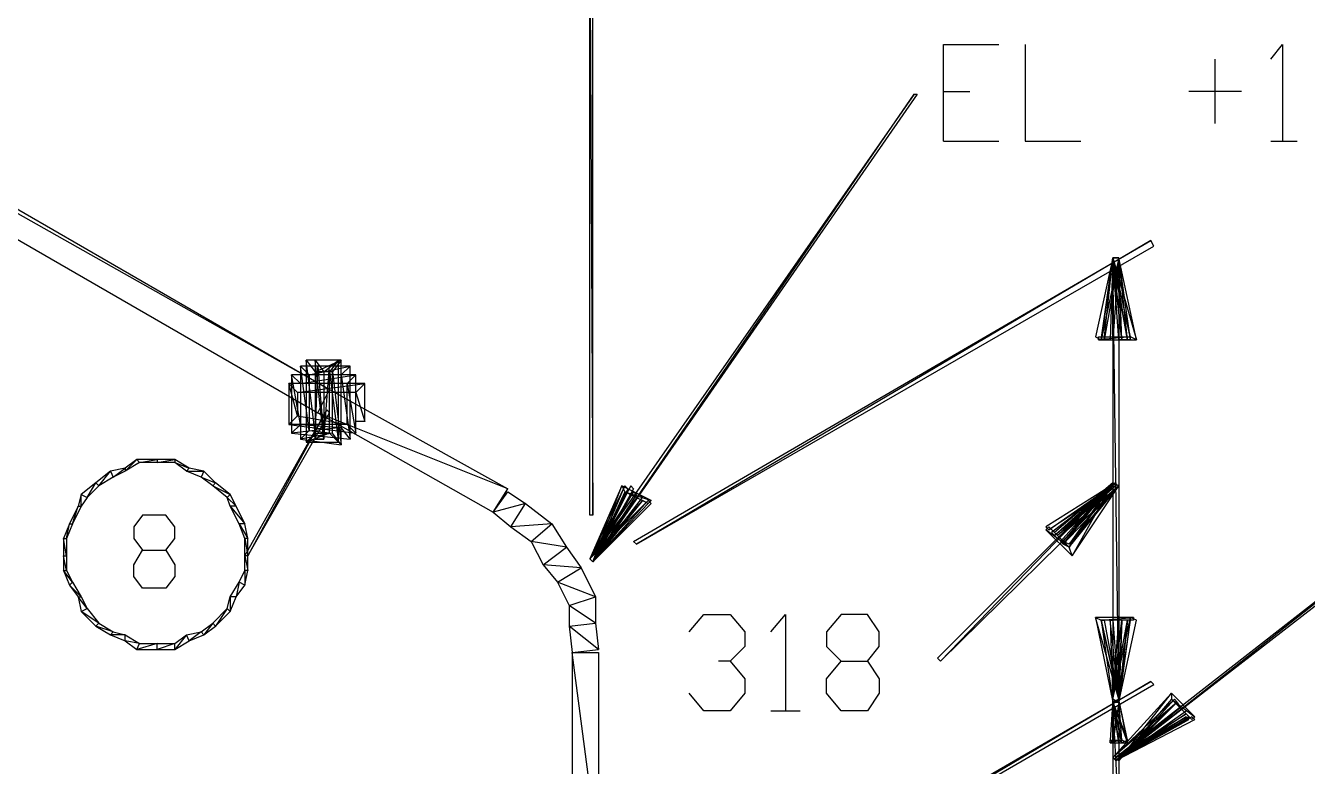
# Model space of a CAD drawing. Header units: millimetres. Extents: x 43 to 817, y 0 to 715.
# Drawn here: x 641.8 to 694.4, y 467.2 to 497.6 of the extents above; entities that cross this region are included whole.
import ezdxf

# ---------------------------------------------------------------- set-up
doc = ezdxf.new("R2010")
doc.units = ezdxf.units.MM
doc.layers.add('DIAGRAM', color=4, linetype='Continuous')

msp = doc.modelspace()

# ---------------------------------------------------------------- linework, layer by layer
at = {"layer": 'DIAGRAM'}
for p, q in [((561.4, 536.32), (654.28, 482.68)), ((654.28, 482.68), (560.8, 535.36)), ((560.8, 535.36), (653.8, 481.72)), ((654.28, 482.68), (560.8, 535.36)), ((664.96, 502.24), (665.08, 477.52)), ((664.96, 502.24), (665.08, 477.52)), ((664.96, 477.52), (664.96, 502.24)), ((665.08, 477.52), (665.08, 502.24)), ((679.48, 492.88), (679.48, 496.84)), ((679.48, 496.84), (681.76, 496.84)), ((682.84, 496.84), (682.84, 492.88)), ((692.92, 496.24), (693.4, 496.84)), ((693.4, 496.84), (693.4, 492.88)), ((690.64, 493.6), (690.64, 496.24)), ((678.28, 494.8), (664.96, 475.72)), ((665.08, 475.6), (678.28, 494.8)), ((665.08, 475.6), (678.28, 494.8)), ((678.4, 494.8), (665.08, 475.6)), ((678.28, 494.8), (678.4, 494.8)), ((679.48, 494.92), (680.56, 494.92)), ((691.72, 494.92), (689.56, 494.92)), ((679.48, 492.88), (681.76, 492.88)), ((682.84, 492.88), (685.12, 492.88)), ((692.92, 492.88), (694, 492.88)), ((666.76, 476.44), (688, 488.8)), ((688, 488.8), (666.88, 476.32)), ((688, 488.8), (666.88, 476.32)), ((666.88, 476.32), (688.12, 488.56)), ((688.12, 488.56), (688, 488.8)), ((686.44, 488.08), (685.72, 484.84)), ((685.96, 484.72), (686.44, 488.08)), ((685.96, 484.72), (686.44, 488.08)), ((686.68, 488.08), (685.96, 484.72)), ((686.44, 488.08), (685.96, 484.72)), ((686.08, 484.72), (686.44, 488.08)), ((686.08, 484.72), (686.44, 488.08)), ((686.68, 488.08), (686.08, 484.72)), ((686.44, 488.08), (686.32, 484.72)), ((686.44, 488.08), (686.32, 484.72)), ((686.44, 488.08), (686.68, 488.08)), ((686.68, 488.08), (686.44, 488.08)), ((686.44, 488.08), (687.4, 484.72)), ((686.44, 488.08), (687.4, 484.72)), ((687.16, 484.84), (686.44, 488.08)), ((686.44, 488.08), (686.68, 488.08)), ((686.68, 488.08), (686.44, 488.08)), ((686.44, 488.08), (687.16, 484.72)), ((686.44, 488.08), (687.16, 484.72)), ((687.04, 484.72), (686.44, 488.08)), ((686.44, 484.72), (686.44, 488.08)), ((686.44, 484.72), (686.44, 488.08)), ((686.44, 488.08), (686.68, 488.08)), ((686.68, 488.08), (686.44, 484.72)), ((686.68, 488.08), (686.44, 488.08)), ((686.44, 488.08), (687.04, 484.72)), ((686.44, 488.08), (687.04, 484.72)), ((686.8, 484.72), (686.44, 488.08)), ((686.44, 484.72), (686.44, 488.08)), ((686.44, 484.72), (686.44, 488.08)), ((686.44, 488.08), (686.68, 488.08)), ((686.68, 488.08), (686.44, 484.72)), ((686.68, 488.08), (686.44, 488.08)), ((686.44, 488.08), (686.8, 484.72)), ((686.44, 488.08), (686.8, 484.72)), ((686.68, 484.72), (686.44, 488.08)), ((686.68, 469.84), (686.44, 488.08)), ((686.44, 488.08), (686.44, 469.84)), ((686.68, 469.84), (686.44, 488.08)), ((686.44, 488.08), (686.68, 488.08)), ((687.4, 484.72), (686.68, 488.08)), ((687.16, 484.72), (686.68, 488.08)), ((687.04, 484.72), (686.68, 488.08)), ((686.8, 484.72), (686.68, 488.08)), ((686.68, 488.08), (686.68, 469.84)), ((685.72, 484.84), (685.96, 484.72)), ((687.16, 484.84), (685.84, 484.72)), ((687.16, 484.84), (685.84, 484.72)), ((685.84, 484.72), (685.84, 484.84)), ((685.84, 484.84), (687.16, 484.84)), ((685.84, 484.72), (687.4, 484.72)), ((685.96, 484.72), (686.08, 484.72)), ((686.32, 484.72), (686.44, 484.72)), ((686.32, 484.72), (686.44, 484.72)), ((686.8, 484.72), (686.68, 484.72)), ((687.04, 484.72), (686.8, 484.72)), ((687.16, 484.72), (687.04, 484.72)), ((687.4, 484.72), (687.16, 484.84)), ((687.4, 484.72), (687.16, 484.84)), ((653.44, 481), (653.08, 483.64)), ((653.08, 483.64), (653.08, 480.64)), ((653.44, 481), (653.08, 483.64)), ((653.08, 483.64), (653.44, 483.28)), ((653.08, 483.64), (653.44, 483.28)), ((655.12, 483.64), (653.08, 483.64)), ((653.68, 480.88), (653.32, 483.88)), ((653.32, 483.88), (653.32, 480.52)), ((653.68, 480.88), (653.32, 483.88)), ((653.32, 483.88), (653.68, 483.4)), ((653.32, 483.88), (653.68, 483.4)), ((654.76, 483.88), (653.32, 483.88)), ((653.44, 483.28), (655.12, 483.64)), ((653.44, 483.28), (655.12, 483.64)), ((654.04, 480.64), (653.68, 483.88)), ((653.68, 483.88), (653.68, 480.64)), ((654.04, 480.64), (653.68, 483.88)), ((653.68, 483.88), (654.04, 483.4)), ((653.68, 483.88), (654.04, 483.4)), ((654.64, 483.88), (653.68, 483.88)), ((653.68, 483.4), (654.76, 483.88)), ((653.68, 483.4), (654.76, 483.88)), ((653.68, 480.64), (653.8, 483.64)), ((654.28, 483.64), (653.8, 483.64)), ((653.8, 483.64), (654.04, 480.64)), ((653.8, 483.64), (654.04, 480.64)), ((654.04, 483.4), (654.64, 483.88)), ((654.04, 483.4), (654.64, 483.88)), ((654.04, 480.64), (654.28, 483.64)), ((654.64, 483.88), (654.28, 483.4)), ((654.64, 483.88), (654.28, 483.4)), ((654.76, 483.88), (654.4, 483.4)), ((654.76, 483.88), (654.4, 483.4)), ((654.64, 480.52), (654.64, 483.88)), ((654.76, 480.4), (654.76, 483.88)), ((655.12, 483.64), (654.76, 483.28)), ((655.12, 483.64), (654.76, 483.28)), ((655.12, 480.64), (655.12, 483.64)), ((653.08, 481.24), (652.72, 483.28)), ((652.72, 483.28), (652.72, 480.88)), ((653.08, 481.24), (652.72, 483.28)), ((652.72, 483.28), (653.08, 482.92)), ((652.72, 483.28), (653.08, 482.92)), ((655.36, 483.28), (652.72, 483.28)), ((653.08, 482.92), (655.36, 483.28)), ((653.08, 482.92), (655.36, 483.28)), ((653.44, 483.28), (653.44, 481)), ((654.76, 483.28), (653.44, 483.28)), ((653.68, 483.4), (653.68, 480.88)), ((654.4, 483.4), (653.68, 483.4)), ((654.04, 483.4), (654.04, 480.64)), ((654.28, 483.4), (654.04, 483.4)), ((654.28, 483.4), (654.64, 480.52)), ((654.28, 483.4), (654.64, 480.52)), ((654.28, 480.88), (654.28, 483.4)), ((654.4, 483.4), (654.76, 480.4)), ((654.4, 483.4), (654.76, 480.4)), ((654.4, 480.88), (654.4, 483.4)), ((654.76, 483.28), (655.12, 480.64)), ((654.76, 483.28), (655.12, 480.64)), ((654.76, 481.12), (654.76, 483.28)), ((655.36, 483.28), (655, 482.92)), ((655.36, 483.28), (655, 482.92)), ((655.36, 480.88), (655.36, 483.28)), ((652.96, 481.6), (652.6, 482.92)), ((652.6, 482.92), (652.6, 481.24)), ((652.96, 481.6), (652.6, 482.92)), ((652.6, 482.92), (652.96, 482.56)), ((652.6, 482.92), (652.96, 482.56)), ((655.72, 482.92), (652.6, 482.92)), ((652.96, 482.56), (655.72, 482.92)), ((652.96, 482.56), (655.72, 482.92)), ((652.96, 482.56), (652.96, 481.6)), ((655.36, 482.56), (652.96, 482.56)), ((653.08, 482.92), (653.08, 481.24)), ((655, 482.92), (653.08, 482.92)), ((653.8, 481.72), (654.28, 482.68)), ((653.8, 481.72), (654.28, 482.68)), ((654.28, 482.68), (661.6, 478.6)), ((655, 482.92), (655.36, 480.88)), ((655, 482.92), (655.36, 480.88)), ((655, 481.24), (655, 482.92)), ((655.72, 482.92), (655.36, 482.56)), ((655.72, 482.92), (655.36, 482.56)), ((655.36, 482.56), (655.72, 481.36)), ((655.36, 482.56), (655.72, 481.36)), ((655.36, 481.36), (655.36, 482.56)), ((655.72, 481.36), (655.72, 482.92)), ((650.8, 475.84), (654.16, 481.84)), ((654.16, 481.84), (650.92, 475.84)), ((654.16, 481.84), (650.92, 475.84)), ((650.92, 475.84), (654.28, 481.72)), ((652.6, 481.24), (652.96, 481.6)), ((652.6, 481.24), (652.96, 481.6)), ((652.96, 481.6), (655, 481.24)), ((661.6, 478.6), (653.8, 481.72)), ((653.8, 481.72), (661, 477.64)), ((661.6, 478.6), (653.8, 481.72)), ((654.28, 481.72), (654.16, 481.84)), ((655, 481.24), (652.6, 481.24)), ((652.6, 481.24), (655.36, 480.88)), ((655, 481.24), (652.6, 481.24)), ((652.72, 480.88), (653.08, 481.24)), ((652.72, 480.88), (653.08, 481.24)), ((654.76, 481.12), (652.72, 480.88)), ((654.76, 481.12), (652.72, 480.88)), ((653.08, 481.24), (654.76, 481.12)), ((653.08, 480.64), (653.44, 481)), ((653.08, 480.64), (653.44, 481)), ((653.44, 481), (654.4, 480.88)), ((655.12, 480.64), (654.76, 481.12)), ((655.12, 480.64), (654.76, 481.12)), ((655.36, 480.88), (655, 481.24)), ((655.36, 480.88), (655, 481.24)), ((655.72, 481.36), (655.36, 481.36)), ((652.72, 480.88), (655.12, 480.64)), ((654.4, 480.88), (653.08, 480.64)), ((654.4, 480.88), (653.08, 480.64)), ((653.08, 480.64), (654.76, 480.4)), ((654.28, 480.88), (653.32, 480.52)), ((654.28, 480.88), (653.32, 480.52)), ((653.32, 480.52), (653.68, 480.88)), ((653.32, 480.52), (653.68, 480.88)), ((653.32, 480.52), (654.64, 480.52)), ((653.68, 480.88), (654.28, 480.88)), ((654.04, 480.64), (653.68, 480.64)), ((653.68, 480.64), (654.04, 480.64)), ((654.64, 480.52), (654.28, 480.88)), ((654.64, 480.52), (654.28, 480.88)), ((654.76, 480.4), (654.4, 480.88)), ((654.76, 480.4), (654.4, 480.88)), ((645.88, 479.44), (645.28, 479.32)), ((645.4, 479.08), (645.88, 479.44)), ((645.4, 479.08), (645.88, 479.44)), ((645.88, 479.32), (646.36, 479.8)), ((646.36, 479.8), (645.88, 479.44)), ((645.88, 479.32), (646.36, 479.8)), ((646.48, 479.68), (645.88, 479.32)), ((645.88, 479.44), (645.88, 479.32)), ((645.88, 479.44), (645.88, 479.32)), ((646.36, 479.8), (646.48, 479.68)), ((647.2, 479.8), (646.36, 479.8)), ((646.36, 479.8), (646.48, 479.68)), ((646.48, 479.68), (647.2, 479.8)), ((646.48, 479.68), (647.2, 479.8)), ((647.2, 479.68), (646.48, 479.68)), ((647.2, 479.8), (647.2, 479.68)), ((647.2, 479.8), (647.2, 479.68)), ((647.2, 479.68), (647.92, 479.8)), ((647.92, 479.8), (647.2, 479.8)), ((647.2, 479.68), (647.92, 479.8)), ((647.92, 479.68), (647.2, 479.68)), ((647.92, 479.8), (647.92, 479.68)), ((647.92, 479.8), (647.92, 479.68)), ((648.52, 479.44), (647.92, 479.8)), ((647.92, 479.68), (648.52, 479.44)), ((647.92, 479.68), (648.52, 479.44)), ((648.4, 479.32), (647.92, 479.68)), ((648.52, 479.44), (648.4, 479.32)), ((648.52, 479.44), (648.4, 479.32)), ((649.12, 479.32), (648.52, 479.44)), ((645.28, 479.32), (644.68, 478.84)), ((644.8, 478.72), (645.28, 479.32)), ((644.8, 478.72), (645.28, 479.32)), ((645.4, 479.08), (644.8, 478.72)), ((645.28, 479.32), (645.4, 479.08)), ((645.28, 479.32), (645.4, 479.08)), ((645.88, 479.32), (645.4, 479.08)), ((648.4, 479.32), (649.12, 479.32)), ((648.4, 479.32), (649.12, 479.32)), ((649, 479.08), (648.4, 479.32)), ((649.12, 479.32), (649, 479.08)), ((649.12, 479.32), (649, 479.08)), ((649, 479.08), (649.6, 478.84)), ((649, 479.08), (649.6, 478.84)), ((649.48, 478.72), (649, 479.08)), ((649.6, 478.84), (649.12, 479.32)), ((644.08, 478.36), (643.96, 477.88)), ((644.68, 478.84), (644.08, 478.36)), ((644.08, 477.88), (644.08, 478.36)), ((644.08, 477.88), (644.08, 478.36)), ((644.08, 478.36), (644.32, 478.24)), ((644.08, 478.36), (644.32, 478.24)), ((644.32, 478.24), (644.68, 478.84)), ((644.32, 478.24), (644.68, 478.84)), ((644.8, 478.72), (644.32, 478.24)), ((644.68, 478.84), (644.8, 478.72)), ((644.68, 478.84), (644.8, 478.72)), ((649.6, 478.84), (649.48, 478.72)), ((649.6, 478.84), (649.48, 478.72)), ((649.48, 478.72), (650.2, 478.36)), ((649.48, 478.72), (650.2, 478.36)), ((650.08, 478.24), (649.48, 478.72)), ((650.2, 478.36), (649.6, 478.84)), ((650.2, 478.36), (650.08, 478.24)), ((650.2, 478.36), (650.08, 478.24)), ((650.44, 477.88), (650.2, 478.36)), ((661, 477.64), (661.6, 478.6)), ((661, 477.64), (661.6, 478.48)), ((661.6, 478.48), (662.32, 478)), ((666.28, 478.72), (664.96, 475.72)), ((666.4, 478.72), (664.96, 475.72)), ((666.64, 478.72), (664.96, 475.72)), ((666.76, 478.48), (664.96, 475.72)), ((664.96, 475.72), (667, 478.36)), ((665.08, 475.6), (666.28, 478.72)), ((665.08, 475.6), (666.28, 478.72)), ((665.08, 475.6), (666.4, 478.72)), ((665.08, 475.6), (666.4, 478.72)), ((665.08, 475.6), (666.64, 478.72)), ((665.08, 475.6), (666.64, 478.72)), ((666.52, 478.6), (665.08, 475.6)), ((666.76, 478.6), (665.08, 475.6)), ((666.4, 478.48), (665.08, 475.6)), ((665.08, 475.6), (666.76, 478.48)), ((665.08, 475.6), (666.76, 478.48)), ((667, 478.36), (665.08, 475.6)), ((667, 478.36), (665.08, 475.6)), ((666.88, 478.36), (665.08, 475.6)), ((666.28, 478.72), (666.4, 478.48)), ((666.28, 478.72), (666.4, 478.48)), ((667.48, 478.12), (666.28, 478.72)), ((666.4, 478.72), (666.52, 478.6)), ((666.4, 478.48), (667.48, 478.12)), ((666.4, 478.48), (667.48, 478.12)), ((667.36, 478), (666.4, 478.48)), ((666.64, 478.72), (666.76, 478.6)), ((666.76, 478.48), (666.88, 478.36)), ((667.12, 478.24), (667, 478.36)), ((679.24, 471.64), (686.44, 478.84)), ((686.44, 478.84), (679.36, 471.52)), ((686.44, 478.84), (679.36, 471.52)), ((679.36, 471.52), (686.68, 478.72)), ((686.56, 478.84), (683.68, 477.04)), ((683.8, 476.92), (686.56, 478.84)), ((683.8, 476.92), (686.56, 478.84)), ((686.56, 478.72), (683.8, 476.92)), ((686.56, 478.84), (683.92, 476.8)), ((684.04, 476.68), (686.56, 478.84)), ((684.04, 476.68), (686.56, 478.84)), ((686.44, 478.84), (684.04, 476.8)), ((686.44, 478.84), (684.04, 476.68)), ((686.56, 478.72), (684.04, 476.68)), ((684.16, 476.68), (686.44, 478.84)), ((684.16, 476.68), (686.44, 478.84)), ((684.16, 476.56), (686.44, 478.84)), ((684.16, 476.56), (686.44, 478.84)), ((686.56, 478.72), (684.16, 476.68)), ((686.68, 478.72), (684.16, 476.56)), ((684.28, 476.44), (686.44, 478.84)), ((684.4, 476.32), (686.44, 478.84)), ((684.4, 476.44), (686.44, 478.84)), ((686.44, 478.84), (684.4, 476.32)), ((686.44, 478.84), (684.4, 476.32)), ((684.4, 476.32), (686.68, 478.72)), ((684.64, 476.2), (686.44, 478.84)), ((686.44, 478.84), (684.64, 476.2)), ((686.44, 478.84), (684.64, 476.2)), ((686.44, 478.84), (684.64, 476.32)), ((686.44, 478.84), (684.64, 476.32)), ((684.64, 476.2), (686.68, 478.72)), ((684.64, 476.32), (686.68, 478.72)), ((686.44, 478.84), (684.76, 475.84)), ((686.44, 478.84), (684.76, 475.84)), ((684.76, 475.84), (686.68, 478.72)), ((686.68, 478.72), (686.44, 478.84)), ((686.68, 478.72), (686.44, 478.84)), ((686.44, 478.84), (686.56, 478.72)), ((686.68, 478.72), (686.44, 478.84)), ((686.44, 478.84), (686.68, 478.72)), ((686.68, 478.72), (686.44, 478.84)), ((686.68, 478.72), (686.44, 478.84)), ((686.56, 478.84), (686.56, 478.72)), ((686.56, 478.84), (686.56, 478.72)), ((686.56, 467.44), (700.84, 478.72)), ((700.84, 478.72), (686.56, 467.56)), ((686.56, 467.44), (700.84, 478.72)), ((700.96, 478.6), (686.56, 467.44)), ((643.96, 477.88), (643.6, 477.16)), ((643.72, 477.16), (643.96, 477.88)), ((643.72, 477.16), (643.96, 477.88)), ((644.08, 477.88), (643.72, 477.16)), ((643.96, 477.88), (644.08, 477.88)), ((643.96, 477.88), (644.08, 477.88)), ((644.32, 478.24), (644.08, 477.88)), ((650.08, 478.24), (650.44, 477.88)), ((650.08, 478.24), (650.44, 477.88)), ((650.2, 477.88), (650.08, 478.24)), ((650.44, 477.88), (650.2, 477.88)), ((650.44, 477.88), (650.2, 477.88)), ((650.2, 477.88), (650.8, 477.16)), ((650.2, 477.88), (650.8, 477.16)), ((650.56, 477.16), (650.2, 477.88)), ((650.8, 477.16), (650.44, 477.88)), ((662.32, 478), (661, 477.64)), ((662.32, 478), (661, 477.64)), ((661.72, 477.04), (662.32, 478)), ((661.72, 477.04), (662.32, 478)), ((662.32, 478), (663.4, 477.16)), ((664.96, 475.72), (667.36, 478.12)), ((664.96, 475.72), (667.36, 478.12)), ((664.96, 475.72), (667.12, 478.12)), ((665.08, 475.6), (667.12, 478.24)), ((667.36, 478.12), (665.08, 475.6)), ((667.36, 478.12), (665.08, 475.6)), ((667.36, 478.12), (665.08, 475.6)), ((667.36, 478.12), (665.08, 475.6)), ((667.12, 478.12), (665.08, 475.6)), ((667.12, 478.12), (665.08, 475.6)), ((665.08, 475.6), (667.48, 478)), ((665.08, 475.6), (667.48, 478)), ((665.08, 475.6), (667.36, 478)), ((667.36, 478), (667.12, 478.12)), ((667.48, 478), (667.36, 478.12)), ((667.48, 478.12), (667.36, 478)), ((667.48, 478), (667.36, 478.12)), ((646.6, 477.52), (646.24, 477.04)), ((647.56, 477.52), (646.6, 477.52)), ((647.92, 477.04), (647.56, 477.52)), ((661, 477.64), (661.72, 477.04)), ((665.08, 477.52), (664.96, 477.52)), ((643.6, 477.16), (643.36, 476.56)), ((643.48, 476.56), (643.6, 477.16)), ((643.48, 476.56), (643.6, 477.16)), ((643.72, 477.16), (643.48, 476.56)), ((643.6, 477.16), (643.72, 477.16)), ((643.6, 477.16), (643.72, 477.16)), ((646.24, 477.04), (646.24, 476.56)), ((647.92, 476.56), (647.92, 477.04)), ((650.8, 477.16), (650.56, 477.16)), ((650.8, 477.16), (650.56, 477.16)), ((650.56, 477.16), (650.92, 476.56)), ((650.56, 477.16), (650.92, 476.56)), ((650.8, 476.56), (650.56, 477.16)), ((650.92, 476.56), (650.8, 477.16)), ((663.4, 477.16), (661.72, 477.04)), ((663.4, 477.16), (661.72, 477.04)), ((661.72, 477.04), (662.56, 476.44)), ((662.56, 476.44), (663.4, 477.16)), ((662.56, 476.44), (663.4, 477.16)), ((663.4, 477.16), (664, 476.2)), ((683.68, 477.04), (683.8, 476.92)), ((683.68, 476.92), (683.8, 477.04)), ((684.64, 476.2), (683.68, 476.92)), ((683.68, 476.92), (684.76, 475.84)), ((684.64, 476.2), (683.68, 476.92)), ((683.8, 477.04), (684.64, 476.2)), ((683.92, 476.8), (684.04, 476.68)), ((684.04, 476.8), (684.16, 476.68)), ((643.48, 475.84), (643.36, 476.56)), ((643.36, 476.56), (643.36, 475.84)), ((643.48, 475.84), (643.36, 476.56)), ((643.36, 476.56), (643.48, 476.56)), ((643.36, 476.56), (643.48, 476.56)), ((643.48, 476.56), (643.48, 475.84)), ((646.24, 476.56), (646.6, 476.08)), ((647.56, 476.08), (647.92, 476.56)), ((650.92, 476.56), (650.8, 476.56)), ((650.92, 476.56), (650.8, 476.56)), ((650.8, 476.56), (650.92, 475.84)), ((650.8, 476.56), (650.92, 475.84)), ((650.8, 475.84), (650.8, 476.56)), ((650.92, 475.84), (650.92, 476.56)), ((664, 476.2), (662.56, 476.44)), ((662.56, 476.44), (663.04, 475.48)), ((664, 476.2), (662.56, 476.44)), ((666.88, 476.32), (666.76, 476.44)), ((684.04, 476.68), (684.16, 476.56)), ((684.4, 476.32), (684.28, 476.44)), ((684.64, 476.32), (684.4, 476.44)), ((684.64, 476.2), (684.4, 476.32)), ((643.48, 475.24), (643.36, 475.84)), ((643.36, 475.84), (643.36, 475.24)), ((643.48, 475.24), (643.36, 475.84)), ((643.36, 475.84), (643.48, 475.84)), ((643.36, 475.84), (643.48, 475.84)), ((643.48, 475.84), (643.48, 475.24)), ((646.24, 475.48), (646.6, 476.08)), ((646.6, 476.08), (647.56, 476.08)), ((647.56, 476.08), (647.92, 475.48)), ((650.92, 475.84), (650.8, 475.84)), ((650.92, 475.84), (650.8, 475.84)), ((650.92, 475.84), (650.8, 475.84)), ((650.8, 475.84), (650.92, 475.24)), ((650.8, 475.84), (650.92, 475.24)), ((650.8, 475.24), (650.8, 475.84)), ((650.92, 475.24), (650.92, 475.84)), ((663.04, 475.48), (664, 476.2)), ((663.04, 475.48), (664, 476.2)), ((664, 476.2), (664.6, 475.36)), ((665.08, 475.6), (664.96, 475.72)), ((664.96, 475.72), (665.08, 475.6)), ((665.08, 475.6), (664.96, 475.72)), ((664.96, 475.72), (665.08, 475.6)), ((665.08, 475.6), (664.96, 475.72)), ((664.96, 475.72), (665.08, 475.6)), ((665.08, 475.6), (664.96, 475.72)), ((664.96, 475.72), (665.08, 475.6)), ((664.96, 475.72), (665.08, 475.6)), ((684.76, 475.84), (684.64, 476.2)), ((684.76, 475.84), (684.64, 476.2)), ((643.72, 474.76), (643.36, 475.24)), ((643.36, 475.24), (643.6, 474.64)), ((643.72, 474.76), (643.36, 475.24)), ((643.36, 475.24), (643.48, 475.24)), ((643.36, 475.24), (643.48, 475.24)), ((643.48, 475.24), (643.72, 474.76)), ((646.24, 475), (646.24, 475.48)), ((647.92, 475.48), (647.92, 475)), ((650.56, 474.76), (650.8, 475.24)), ((650.92, 475.24), (650.8, 475.24)), ((650.92, 475.24), (650.8, 475.24)), ((650.8, 475.24), (650.8, 474.64)), ((650.8, 474.64), (650.92, 475.24)), ((650.8, 475.24), (650.8, 474.64)), ((664.6, 475.36), (663.04, 475.48)), ((663.04, 475.48), (663.64, 474.76)), ((664.6, 475.36), (663.04, 475.48)), ((663.64, 474.76), (664.6, 475.36)), ((663.64, 474.76), (664.6, 475.36)), ((664.6, 475.36), (665.2, 474.16)), ((643.6, 474.64), (643.72, 474.76)), ((643.6, 474.64), (643.72, 474.76)), ((644.08, 474.16), (643.6, 474.64)), ((643.6, 474.64), (643.96, 474.16)), ((644.08, 474.16), (643.6, 474.64)), ((643.72, 474.76), (644.08, 474.16)), ((646.6, 474.52), (646.24, 475)), ((647.92, 475), (647.56, 474.52)), ((650.2, 474.16), (650.56, 474.76)), ((650.56, 474.76), (650.44, 474.16)), ((650.56, 474.76), (650.44, 474.16)), ((650.44, 474.16), (650.8, 474.64)), ((650.8, 474.64), (650.56, 474.76)), ((650.8, 474.64), (650.56, 474.76)), ((665.2, 474.16), (663.64, 474.76)), ((663.64, 474.76), (664.12, 473.8)), ((665.2, 474.16), (663.64, 474.76)), ((644.32, 473.68), (643.96, 474.16)), ((643.96, 474.16), (644.08, 473.56)), ((644.32, 473.68), (643.96, 474.16)), ((643.96, 474.16), (644.08, 474.16)), ((643.96, 474.16), (644.08, 474.16)), ((644.08, 474.16), (644.32, 473.68)), ((647.56, 474.52), (646.6, 474.52)), ((650.08, 473.68), (650.2, 474.16)), ((650.44, 474.16), (650.2, 474.16)), ((650.44, 474.16), (650.2, 474.16)), ((650.2, 474.16), (650.2, 473.56)), ((650.2, 473.56), (650.44, 474.16)), ((650.2, 474.16), (650.2, 473.56)), ((664.12, 473.8), (665.2, 474.16)), ((664.12, 473.8), (665.2, 474.16)), ((665.2, 474.16), (665.2, 473.08)), ((644.08, 473.56), (644.32, 473.68)), ((644.08, 473.56), (644.32, 473.68)), ((644.32, 473.68), (644.8, 473.08)), ((649.48, 473.08), (650.08, 473.68)), ((650.08, 473.68), (649.6, 472.96)), ((650.08, 473.68), (649.6, 472.96)), ((650.2, 473.56), (650.08, 473.68)), ((650.2, 473.56), (650.08, 473.68)), ((665.2, 473.08), (664.12, 473.8)), ((664.12, 473.8), (664.12, 472.96)), ((665.2, 473.08), (664.12, 473.8)), ((644.8, 473.08), (644.08, 473.56)), ((644.08, 473.56), (644.68, 472.96)), ((644.8, 473.08), (644.08, 473.56)), ((644.68, 472.96), (644.8, 473.08)), ((644.68, 472.96), (644.8, 473.08)), ((644.8, 473.08), (645.4, 472.72)), ((649, 472.72), (649.48, 473.08)), ((649.48, 473.08), (649.12, 472.6)), ((649.48, 473.08), (649.12, 472.6)), ((649.6, 472.96), (649.48, 473.08)), ((649.6, 472.96), (649.48, 473.08)), ((649.6, 472.96), (650.2, 473.56)), ((664.12, 472.96), (665.2, 473.08)), ((664.12, 472.96), (665.2, 473.08)), ((665.2, 473.08), (665.32, 472)), ((669.04, 472.72), (669.64, 473.44)), ((669.64, 473.44), (670.72, 473.44)), ((670.72, 473.44), (671.32, 472.72)), ((672.4, 472.72), (673, 473.44)), ((673, 473.44), (673, 469.48)), ((675.28, 473.44), (674.68, 472.72)), ((676.36, 473.44), (675.28, 473.44)), ((676.84, 472.72), (676.36, 473.44)), ((686.68, 469.96), (685.72, 473.32)), ((685.72, 473.32), (686.44, 469.84)), ((686.68, 469.96), (685.72, 473.32)), ((685.72, 473.32), (685.96, 473.2)), ((685.72, 473.32), (685.96, 473.2)), ((687.28, 473.32), (685.72, 473.32)), ((685.96, 473.2), (687.28, 473.32)), ((685.96, 473.2), (687.28, 473.32)), ((685.96, 473.2), (686.68, 469.96)), ((687.28, 473.2), (685.96, 473.2)), ((686.68, 469.96), (685.96, 473.2)), ((685.96, 473.2), (686.44, 469.84)), ((686.68, 469.96), (685.96, 473.2)), ((685.96, 473.2), (686.08, 473.2)), ((686.08, 473.2), (686.68, 469.96)), ((686.68, 469.96), (686.32, 473.2)), ((686.32, 473.2), (686.44, 469.84)), ((686.68, 469.96), (686.32, 473.2)), ((686.32, 473.2), (686.44, 473.2)), ((686.68, 469.96), (686.32, 473.2)), ((686.32, 473.2), (686.44, 469.84)), ((686.68, 469.96), (686.32, 473.2)), ((686.32, 473.2), (686.44, 473.2)), ((686.44, 469.96), (687.16, 473.32)), ((686.44, 469.96), (687.04, 473.2)), ((686.44, 469.96), (686.8, 473.2)), ((686.44, 473.2), (686.68, 469.96)), ((686.44, 469.96), (686.68, 473.2)), ((686.44, 473.2), (686.68, 469.96)), ((687.16, 473.32), (686.68, 469.84)), ((687.16, 473.32), (686.68, 469.84)), ((686.68, 469.84), (687.4, 473.2)), ((687.04, 473.2), (686.68, 469.84)), ((686.68, 469.84), (687.16, 473.2)), ((687.04, 473.2), (686.68, 469.84)), ((686.8, 473.2), (686.68, 469.84)), ((686.68, 469.84), (687.04, 473.2)), ((686.8, 473.2), (686.68, 469.84)), ((686.8, 473.2), (686.68, 473.2)), ((686.68, 473.2), (686.68, 469.84)), ((686.68, 469.84), (686.8, 473.2)), ((686.68, 473.2), (686.68, 469.84)), ((687.04, 473.2), (686.8, 473.2)), ((687.16, 473.2), (687.04, 473.2)), ((687.4, 473.2), (687.16, 473.32)), ((687.28, 473.32), (687.28, 473.2)), ((645.4, 472.72), (644.68, 472.96)), ((644.68, 472.96), (645.28, 472.6)), ((645.4, 472.72), (644.68, 472.96)), ((645.28, 472.6), (645.4, 472.72)), ((645.28, 472.6), (645.4, 472.72)), ((645.88, 472.6), (645.28, 472.6)), ((645.28, 472.6), (645.88, 472.36)), ((645.88, 472.6), (645.28, 472.6)), ((645.4, 472.72), (645.88, 472.6)), ((645.88, 472.36), (645.88, 472.6)), ((645.88, 472.6), (646.48, 472.24)), ((645.88, 472.36), (645.88, 472.6)), ((648.4, 472.6), (647.92, 472)), ((648.4, 472.6), (647.92, 472)), ((647.92, 472.24), (648.4, 472.6)), ((648.4, 472.6), (649, 472.72)), ((648.52, 472.36), (648.4, 472.6)), ((648.52, 472.36), (648.4, 472.6)), ((649, 472.72), (648.52, 472.36)), ((649, 472.72), (648.52, 472.36)), ((648.52, 472.36), (649.12, 472.6)), ((649.12, 472.6), (649, 472.72)), ((649.12, 472.6), (649, 472.72)), ((649.12, 472.6), (649.6, 472.96)), ((665.32, 472), (664.12, 472.96)), ((664.12, 472.96), (664.24, 471.88)), ((665.32, 472), (664.12, 472.96)), ((671.32, 472.72), (671.32, 472.12)), ((674.68, 472.72), (674.68, 472.12)), ((676.84, 472.12), (676.84, 472.72)), ((646.48, 472.24), (645.88, 472.36)), ((645.88, 472.36), (646.36, 472)), ((646.48, 472.24), (645.88, 472.36)), ((647.2, 472.24), (646.36, 472)), ((647.2, 472.24), (646.36, 472)), ((646.36, 472), (646.48, 472.24)), ((646.36, 472), (646.48, 472.24)), ((646.48, 472.24), (647.2, 472.24)), ((647.92, 472.24), (647.2, 472)), ((647.92, 472.24), (647.2, 472)), ((647.2, 472), (647.2, 472.24)), ((647.2, 472.24), (647.92, 472.24)), ((647.2, 472), (647.2, 472.24)), ((647.92, 472), (648.52, 472.36)), ((647.92, 472), (647.92, 472.24)), ((647.92, 472), (647.92, 472.24)), ((671.32, 472.12), (670.72, 471.52)), ((674.68, 472.12), (675.28, 471.52)), ((676.36, 471.52), (676.84, 472.12)), ((646.36, 472), (647.2, 472)), ((647.2, 472), (647.92, 472)), ((664.24, 471.88), (665.32, 472)), ((665.32, 463.6), (664.24, 471.88)), ((664.24, 471.88), (664.24, 463.6)), ((665.32, 463.6), (664.24, 471.88)), ((664.24, 471.88), (665.32, 471.88)), ((665.32, 471.88), (665.32, 463.6)), ((670.72, 471.52), (670.24, 471.52)), ((670.72, 471.52), (671.32, 470.8)), ((674.68, 470.8), (675.28, 471.52)), ((675.28, 471.52), (676.36, 471.52)), ((676.36, 471.52), (676.84, 470.8)), ((679.36, 471.52), (679.24, 471.64)), ((670.36, 460.48), (688, 470.68)), ((688, 470.68), (670.48, 460.36)), ((688, 470.68), (670.48, 460.36)), ((670.48, 460.36), (688.12, 470.56)), ((671.32, 470.8), (671.32, 470.2)), ((674.68, 470.2), (674.68, 470.8)), ((676.84, 470.8), (676.84, 470.2)), ((688.12, 470.56), (688, 470.68)), ((669.64, 469.48), (669.04, 470.2)), ((671.32, 470.2), (670.72, 469.48)), ((675.28, 469.48), (674.68, 470.2)), ((676.84, 470.2), (676.36, 469.48)), ((686.44, 469.96), (686.32, 468.28)), ((686.44, 469.96), (686.32, 468.28)), ((686.44, 469.96), (686.32, 468.28)), ((688.84, 470.2), (686.44, 467.56)), ((686.44, 468.16), (686.44, 469.96)), ((686.44, 468.16), (686.44, 469.96)), ((686.44, 469.96), (686.68, 469.84)), ((686.68, 469.96), (686.44, 469.84)), ((686.44, 468.16), (686.44, 469.96)), ((686.44, 468.16), (686.44, 469.96)), ((686.44, 469.96), (686.68, 469.84)), ((686.68, 469.96), (686.44, 469.84)), ((686.44, 468.16), (686.44, 469.96)), ((686.44, 468.16), (686.44, 469.96)), ((686.44, 469.96), (686.68, 469.84)), ((686.68, 469.96), (686.44, 469.84)), ((686.68, 469.96), (686.44, 469.84)), ((688.96, 469.96), (686.44, 467.56)), ((686.68, 469.84), (686.44, 469.96)), ((686.44, 469.84), (686.68, 469.96)), ((686.68, 469.84), (686.44, 469.96)), ((686.44, 469.84), (686.68, 469.96)), ((686.68, 469.84), (686.44, 469.96)), ((686.44, 469.84), (686.68, 469.96)), ((686.68, 469.84), (686.44, 469.96)), ((686.44, 469.84), (686.68, 469.96)), ((686.68, 467.44), (688.84, 470.2)), ((686.68, 467.44), (688.84, 470.2)), ((687.04, 468.16), (686.68, 469.96)), ((687.04, 468.28), (686.68, 469.96)), ((686.8, 468.28), (686.68, 469.96)), ((686.8, 468.28), (686.68, 469.96)), ((688.84, 469.96), (686.68, 467.44)), ((686.68, 467.44), (688.96, 469.96)), ((686.68, 467.44), (688.96, 469.96)), ((688.84, 470.2), (688.84, 469.96)), ((688.84, 470.2), (688.84, 469.96)), ((689.8, 469.24), (688.84, 470.2)), ((688.84, 469.96), (689.8, 469.24)), ((688.84, 469.96), (689.8, 469.24)), ((689.68, 469.12), (688.84, 469.96)), ((688.96, 469.96), (689.08, 469.84)), ((670.72, 469.48), (669.64, 469.48)), ((672.4, 469.48), (673.6, 469.48)), ((676.36, 469.48), (675.28, 469.48)), ((686.68, 469.84), (686.44, 468.16)), ((686.44, 469.84), (687.04, 468.16)), ((686.44, 469.84), (687.04, 468.16)), ((686.8, 468.28), (686.44, 469.84)), ((686.68, 469.84), (686.44, 468.16)), ((686.44, 469.84), (687.04, 468.28)), ((686.44, 469.84), (687.04, 468.28)), ((686.8, 468.16), (686.44, 469.84)), ((686.68, 469.84), (686.44, 468.16)), ((686.44, 469.84), (686.8, 468.28)), ((686.44, 469.84), (686.8, 468.28)), ((686.68, 468.16), (686.44, 469.84)), ((686.68, 468.28), (686.44, 469.84)), ((686.44, 469.84), (686.44, 468.28)), ((686.68, 468.28), (686.44, 469.84)), ((686.44, 469.84), (686.68, 469.84)), ((686.44, 469.84), (686.8, 468.28)), ((686.44, 469.84), (686.8, 468.28)), ((686.68, 468.16), (686.44, 469.84)), ((686.68, 465.28), (686.44, 469.84)), ((686.44, 469.84), (686.44, 465.28)), ((686.68, 465.28), (686.44, 469.84)), ((686.44, 469.84), (686.68, 469.84)), ((689.08, 469.84), (686.44, 467.56)), ((689.08, 469.84), (686.44, 467.56)), ((686.44, 469.84), (686.68, 469.84)), ((686.56, 467.44), (689.08, 469.84)), ((686.56, 467.44), (689.08, 469.84)), ((686.56, 467.44), (689.08, 469.84)), ((686.56, 467.44), (689.08, 469.84)), ((689.2, 469.6), (686.56, 467.44)), ((689.32, 469.6), (686.56, 467.44)), ((689.32, 469.6), (686.56, 467.44)), ((686.56, 467.56), (689.32, 469.6)), ((689.2, 469.6), (686.56, 467.44)), ((686.56, 467.44), (689.44, 469.48)), ((686.68, 469.84), (686.68, 468.28)), ((686.68, 469.84), (686.68, 465.28)), ((689.08, 469.84), (686.68, 467.44)), ((689.08, 469.84), (689.2, 469.6)), ((689.08, 469.84), (689.2, 469.6)), ((689.44, 469.48), (689.32, 469.6)), ((689.44, 469.36), (686.56, 467.44)), ((689.44, 469.36), (686.56, 467.44)), ((686.56, 467.56), (689.44, 469.36)), ((689.68, 469.24), (686.56, 467.44)), ((689.68, 469.24), (686.56, 467.44)), ((686.56, 467.56), (689.68, 469.24)), ((689.44, 469.24), (686.56, 467.44)), ((689.44, 469.24), (686.56, 467.44)), ((686.56, 467.56), (689.44, 469.24)), ((686.56, 467.44), (689.56, 469.24)), ((686.56, 467.44), (689.8, 469.12)), ((686.56, 467.44), (689.56, 469.12)), ((689.56, 469.24), (689.44, 469.36)), ((689.56, 469.12), (689.44, 469.24)), ((689.8, 469.12), (689.68, 469.24)), ((689.8, 469.24), (689.68, 469.12)), ((686.32, 468.28), (686.44, 468.16)), ((686.8, 468.28), (686.32, 468.16)), ((686.8, 468.28), (686.32, 468.16)), ((686.32, 468.16), (686.32, 468.28)), ((686.32, 468.28), (686.8, 468.28)), ((686.32, 468.28), (686.44, 468.16)), ((686.32, 468.28), (686.44, 468.16)), ((686.32, 468.16), (687.04, 468.16)), ((686.44, 468.28), (686.68, 468.28)), ((686.8, 468.28), (686.68, 468.16)), ((686.8, 468.28), (686.68, 468.16)), ((687.04, 468.16), (686.8, 468.28)), ((687.04, 468.16), (686.8, 468.28)), ((687.04, 468.28), (686.8, 468.16)), ((686.44, 467.56), (686.68, 467.44)), ((686.44, 467.56), (686.68, 467.44)), ((686.44, 467.56), (686.56, 467.44)), ((686.44, 467.56), (686.56, 467.44)), ((686.56, 467.44), (686.56, 467.56)), ((686.56, 467.44), (686.56, 467.56)), ((686.56, 467.44), (686.56, 467.56)), ((686.56, 467.44), (686.56, 467.56)), ((686.56, 467.56), (686.56, 467.44))]:
    msp.add_line(p, q, dxfattribs=at)

doc.saveas('drawing.dxf')
